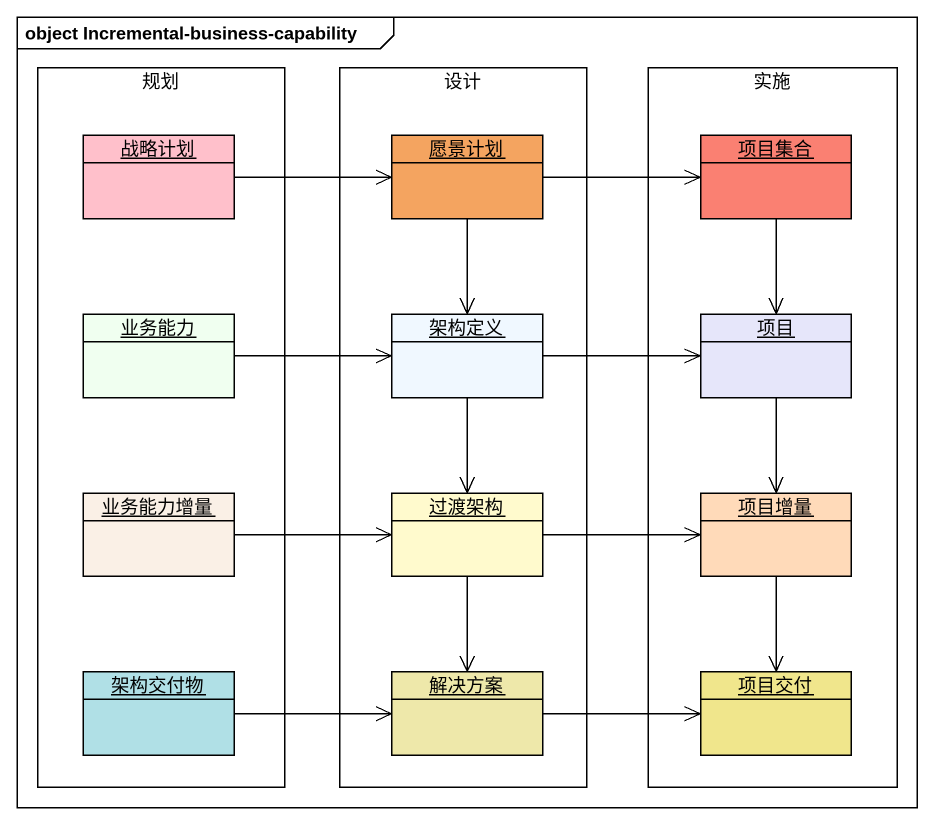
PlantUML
@startuml
mainframe object Incremental-business-capability
hide circle
hide empty members
rectangle 规划 {
  object 战略计划 #FFC0CB
  object 业务能力 #F0FFF0
  object 业务能力增量 #FAF0E6
  object 架构交付物 #B0E0E6
}
rectangle 设计 {
  object 愿景计划 #F4A460
  object 架构定义 #F0F8FF
  object 过渡架构 #FFFACD
  object 解决方案 #EEE8AA
}
rectangle 实施 {
  object 项目集合 #FA8072
  object 项目 #E6E6FA
  object 项目增量 #FFDAB9
  object 项目交付 #F0E68C
}
战略计划 -right-> 愿景计划
愿景计划 -right-> 项目集合
愿景计划 --> 架构定义
项目集合 --> 项目
业务能力 -right-> 架构定义
架构定义 -right-> 项目
架构定义 --> 过渡架构
项目 --> 项目增量
业务能力增量 -right-> 过渡架构
过渡架构 -right-> 项目增量
过渡架构 --> 解决方案
项目增量 --> 项目交付
架构交付物 -right-> 解决方案
解决方案 -right-> 项目交付
@enduml
